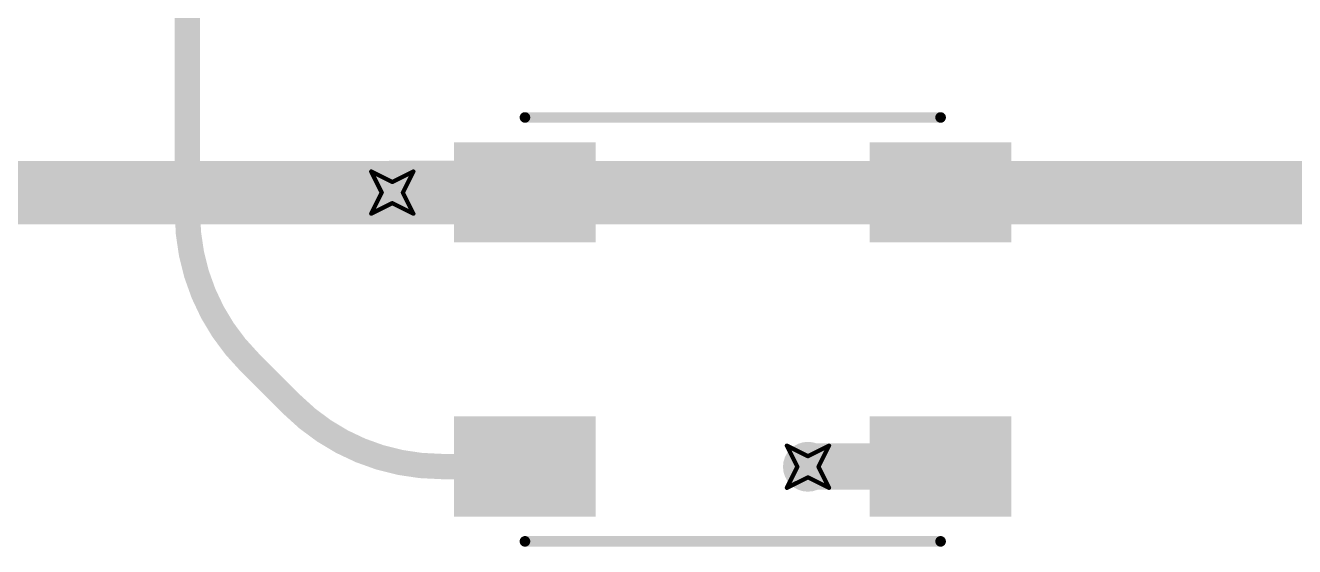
# Model space of a CAD drawing. Header units: inches. Extents: x -11 to 1110, y -7 to 455.
# Drawn here: x 468.99 to 484.26, y 230.94 to 237.22 of the extents above; entities that cross this region are included whole.
import ezdxf

# ---------------------------------------------------------------- set-up
doc = ezdxf.new("R2010")
doc.units = ezdxf.units.IN
for name, color, linetype in [('Bottom Layer', 5, 'Continuous'), ('Drill Drawing', 1, 'Continuous'), ('Top Layer', 1, 'Continuous'), ('Top Overlay', 2, 'Continuous'), ('Top Paste', 8, 'Continuous'), ('Top Solder', 216, 'Continuous'), ('Via Holes', 16, 'Continuous')]:
    doc.layers.add(name, color=color, linetype=linetype)

# ---------------------------------------------------------------- blocks, each defined once
blk = doc.blocks.new('WS2812B_B_W_68')
at = {"layer": 'Top Layer'}
for points in [[(-3.25, 2.15), (-1.75, 2.15), (-1.75, 1.15), (-3.25, 1.15)], [(3.25, 1.15), (1.75, 1.15), (1.75, 2.15), (3.25, 2.15)], [(-3.25, -1.15), (-1.75, -1.15), (-1.75, -2.15), (-3.25, -2.15)], [(1.75, -1.15), (3.25, -1.15), (3.25, -2.15), (1.75, -2.15)]]:
    blk.add_hatch(color=1, dxfattribs=at).paths.add_polyline_path(points)
at = {"layer": 'Top Paste'}
for points in [[(-3.25, 2.15), (-1.75, 2.15), (-1.75, 1.15), (-3.25, 1.15)], [(3.25, 1.15), (1.75, 1.15), (1.75, 2.15), (3.25, 2.15)], [(-3.25, -1.15), (-1.75, -1.15), (-1.75, -2.15), (-3.25, -2.15)], [(1.75, -1.15), (3.25, -1.15), (3.25, -2.15), (1.75, -2.15)]]:
    blk.add_hatch(color=8, dxfattribs=at).paths.add_polyline_path(points)
at = {"layer": 'Top Solder'}
for points in [[(-3.352, 2.252), (-1.648, 2.252), (-1.648, 1.048), (-3.352, 1.048)], [(3.352, 1.048), (1.648, 1.048), (1.648, 2.252), (3.352, 2.252)], [(-3.352, -1.048), (-1.648, -1.048), (-1.648, -2.252), (-3.352, -2.252)], [(1.648, -1.048), (3.352, -1.048), (3.352, -2.252), (1.648, -2.252)]]:
    blk.add_hatch(color=216, dxfattribs=at).paths.add_polyline_path(points)
at = {"layer": 'Top Overlay'}
for points in [[(-2.5, 2.551, 0.127, 0.127, 0), (2.5, 2.551, 0.127, 0.127, 0)], [(-3.556, 1.803, 0.254, 0.254, 0), (-3.429, 1.676, 0.254, 0.254, 0)], [(-3.556, 1.549, 0.254, 0.254, 0), (-3.556, 1.803, 0.254, 0.254, 0)], [(-3.556, 1.549, 0.254, 0.254, 0), (-3.429, 1.676, 0.254, 0.254, 0)], [(-2.5, -2.551, 0.127, 0.127, 0), (2.5, -2.551, 0.127, 0.127, 0)]]:
    blk.add_lwpolyline(points, format="xyseb", dxfattribs=at)
for points in [[(-2.532, 2.551, 0.0635, 0.0635, 1), (-2.468, 2.551, 0.0635, 0.0635, 1)], [(2.468, 2.551, 0.0635, 0.0635, 1), (2.532, 2.551, 0.0635, 0.0635, 1)], [(-3.619, 1.803, 0.127, 0.127, 1), (-3.493, 1.803, 0.127, 0.127, 1)], [(-3.619, 1.803, 0.127, 0.127, 1), (-3.493, 1.803, 0.127, 0.127, 1)], [(-3.493, 1.676, 0.127, 0.127, 1), (-3.365, 1.676, 0.127, 0.127, 1)], [(-3.493, 1.676, 0.127, 0.127, 1), (-3.365, 1.676, 0.127, 0.127, 1)], [(-3.619, 1.549, 0.127, 0.127, 1), (-3.493, 1.549, 0.127, 0.127, 1)], [(-3.619, 1.549, 0.127, 0.127, 1), (-3.493, 1.549, 0.127, 0.127, 1)], [(-2.532, -2.551, 0.0635, 0.0635, 1), (-2.468, -2.551, 0.0635, 0.0635, 1)], [(2.468, -2.551, 0.0635, 0.0635, 1), (2.532, -2.551, 0.0635, 0.0635, 1)]]:
    blk.add_lwpolyline(points, format="xyseb", close=True, dxfattribs=at)

msp = doc.modelspace()

# ---------------------------------------------------------------- hatches: boundary and pattern name
at = {"layer": 'Bottom Layer'}
h = msp.add_hatch(color=5, dxfattribs=at)
edge = h.paths.add_edge_path()
edge.add_arc((473.405, 235.203), 0.3, 0, 360)
h = msp.add_hatch(color=5, dxfattribs=at)
edge = h.paths.add_edge_path()
edge.add_arc((478.405, 231.903), 0.3, 0, 360)
at = {"layer": 'Top Layer'}
h = msp.add_hatch(color=1, dxfattribs=at)
edge = h.paths.add_edge_path()
edge.add_arc((473.405, 235.203), 0.3, 0, 360)
h = msp.add_hatch(color=1, dxfattribs=at)
edge = h.paths.add_edge_path()
edge.add_arc((478.405, 231.903), 0.3, 0, 360)
at = {"layer": 'Via Holes'}
h = msp.add_hatch(color=7, dxfattribs=at)
edge = h.paths.add_edge_path()
edge.add_arc((473.405, 235.203), 0.15, 0, 360)
h = msp.add_hatch(color=7, dxfattribs=at)
edge = h.paths.add_edge_path()
edge.add_arc((478.405, 231.903), 0.15, 0, 360)

# ---------------------------------------------------------------- linework, layer by layer
at = {"layer": 'Bottom Layer'}
for points in [[(462.239, 235.203, 0.762, 0.762, 0), (473.405, 235.203, 0.762, 0.762, 0)], [(473.405, 235.203, 0.762, 0.762, 0), (486.299, 235.203, 0.762, 0.762, 0)]]:
    msp.add_lwpolyline(points, format="xyseb", dxfattribs=at)
msp.add_lwpolyline([(473.215, 235.203, 0.381, 0.381, 1), (473.596, 235.203, 0.381, 0.381, 1)], format="xyseb", close=True, dxfattribs=at)
msp.add_lwpolyline([(473.215, 235.203, 0.381, 0.381, 1), (473.596, 235.203, 0.381, 0.381, 1)], format="xyseb", close=True, dxfattribs=at)
at = {"layer": 'Drill Drawing'}
for points in [[(473.151, 235.457, 0.0508, 0.0508, 0), (473.405, 235.33, 0.0508, 0.0508, 0)], [(473.151, 235.457, 0.0508, 0.0508, 0), (473.278, 235.203, 0.0508, 0.0508, 0)], [(473.405, 235.33, 0.0508, 0.0508, 0), (473.659, 235.457, 0.0508, 0.0508, 0)], [(473.532, 235.203, 0.0508, 0.0508, 0), (473.659, 235.457, 0.0508, 0.0508, 0)], [(473.151, 234.949, 0.0508, 0.0508, 0), (473.278, 235.203, 0.0508, 0.0508, 0)], [(473.532, 235.203, 0.0508, 0.0508, 0), (473.659, 234.949, 0.0508, 0.0508, 0)], [(473.151, 234.949, 0.0508, 0.0508, 0), (473.405, 235.076, 0.0508, 0.0508, 0)], [(473.405, 235.076, 0.0508, 0.0508, 0), (473.659, 234.949, 0.0508, 0.0508, 0)], [(478.151, 232.157, 0.0508, 0.0508, 0), (478.405, 232.03, 0.0508, 0.0508, 0)], [(478.151, 232.157, 0.0508, 0.0508, 0), (478.278, 231.903, 0.0508, 0.0508, 0)], [(478.405, 232.03, 0.0508, 0.0508, 0), (478.659, 232.157, 0.0508, 0.0508, 0)], [(478.532, 231.903, 0.0508, 0.0508, 0), (478.659, 232.157, 0.0508, 0.0508, 0)], [(478.151, 231.649, 0.0508, 0.0508, 0), (478.278, 231.903, 0.0508, 0.0508, 0)], [(478.532, 231.903, 0.0508, 0.0508, 0), (478.659, 231.649, 0.0508, 0.0508, 0)], [(478.151, 231.649, 0.0508, 0.0508, 0), (478.405, 231.776, 0.0508, 0.0508, 0)], [(478.405, 231.776, 0.0508, 0.0508, 0), (478.659, 231.649, 0.0508, 0.0508, 0)]]:
    msp.add_lwpolyline(points, format="xyseb", dxfattribs=at)
for points in [[(473.139, 235.457, 0.0254, 0.0254, 1), (473.164, 235.457, 0.0254, 0.0254, 1)], [(473.139, 235.457, 0.0254, 0.0254, 1), (473.164, 235.457, 0.0254, 0.0254, 1)], [(473.647, 235.457, 0.0254, 0.0254, 1), (473.672, 235.457, 0.0254, 0.0254, 1)], [(473.647, 235.457, 0.0254, 0.0254, 1), (473.672, 235.457, 0.0254, 0.0254, 1)], [(473.393, 235.33, 0.0254, 0.0254, 1), (473.418, 235.33, 0.0254, 0.0254, 1)], [(473.393, 235.33, 0.0254, 0.0254, 1), (473.418, 235.33, 0.0254, 0.0254, 1)], [(473.266, 235.203, 0.0254, 0.0254, 1), (473.291, 235.203, 0.0254, 0.0254, 1)], [(473.266, 235.203, 0.0254, 0.0254, 1), (473.291, 235.203, 0.0254, 0.0254, 1)], [(473.52, 235.203, 0.0254, 0.0254, 1), (473.545, 235.203, 0.0254, 0.0254, 1)], [(473.52, 235.203, 0.0254, 0.0254, 1), (473.545, 235.203, 0.0254, 0.0254, 1)], [(473.139, 234.949, 0.0254, 0.0254, 1), (473.164, 234.949, 0.0254, 0.0254, 1)], [(473.139, 234.949, 0.0254, 0.0254, 1), (473.164, 234.949, 0.0254, 0.0254, 1)], [(473.393, 235.076, 0.0254, 0.0254, 1), (473.418, 235.076, 0.0254, 0.0254, 1)], [(473.393, 235.076, 0.0254, 0.0254, 1), (473.418, 235.076, 0.0254, 0.0254, 1)], [(473.647, 234.949, 0.0254, 0.0254, 1), (473.672, 234.949, 0.0254, 0.0254, 1)], [(473.647, 234.949, 0.0254, 0.0254, 1), (473.672, 234.949, 0.0254, 0.0254, 1)], [(478.139, 232.157, 0.0254, 0.0254, 1), (478.164, 232.157, 0.0254, 0.0254, 1)], [(478.139, 232.157, 0.0254, 0.0254, 1), (478.164, 232.157, 0.0254, 0.0254, 1)], [(478.647, 232.157, 0.0254, 0.0254, 1), (478.672, 232.157, 0.0254, 0.0254, 1)], [(478.647, 232.157, 0.0254, 0.0254, 1), (478.672, 232.157, 0.0254, 0.0254, 1)], [(478.266, 231.903, 0.0254, 0.0254, 1), (478.291, 231.903, 0.0254, 0.0254, 1)], [(478.266, 231.903, 0.0254, 0.0254, 1), (478.291, 231.903, 0.0254, 0.0254, 1)], [(478.393, 232.03, 0.0254, 0.0254, 1), (478.418, 232.03, 0.0254, 0.0254, 1)], [(478.393, 232.03, 0.0254, 0.0254, 1), (478.418, 232.03, 0.0254, 0.0254, 1)], [(478.52, 231.903, 0.0254, 0.0254, 1), (478.545, 231.903, 0.0254, 0.0254, 1)], [(478.52, 231.903, 0.0254, 0.0254, 1), (478.545, 231.903, 0.0254, 0.0254, 1)], [(478.393, 231.776, 0.0254, 0.0254, 1), (478.418, 231.776, 0.0254, 0.0254, 1)], [(478.393, 231.776, 0.0254, 0.0254, 1), (478.418, 231.776, 0.0254, 0.0254, 1)], [(478.139, 231.649, 0.0254, 0.0254, 1), (478.164, 231.649, 0.0254, 0.0254, 1)], [(478.139, 231.649, 0.0254, 0.0254, 1), (478.164, 231.649, 0.0254, 0.0254, 1)], [(478.647, 231.649, 0.0254, 0.0254, 1), (478.672, 231.649, 0.0254, 0.0254, 1)], [(478.647, 231.649, 0.0254, 0.0254, 1), (478.672, 231.649, 0.0254, 0.0254, 1)]]:
    msp.add_lwpolyline(points, format="xyseb", close=True, dxfattribs=at)
at = {"layer": 'Top Layer'}
for points in [[(470.941, 234.961, 0.305, 0.305, 0), (470.941, 243.386, 0.305, 0.305, 0)], [(473.405, 235.206, 0.762, 0.762, 0), (475.001, 235.206, 0.762, 0.762, 0)], [(480.001, 235.206, 0.305, 0.305, 0), (484.025, 235.206, 0.305, 0.305, 0)], [(484.025, 235.206, 0.305, 0.305, -0.198912), (485.318, 234.671, 0.305, 0.305, 0)], [(471.685, 233.165, 0.305, 0.305, -0.198912), (470.941, 234.961, 0.305, 0.305, 0)], [(471.685, 233.165, 0.305, 0.305, 0), (472.2, 232.65, 0.305, 0.305, 0)], [(473.996, 231.906, 0.305, 0.305, -0.198912), (472.2, 232.65, 0.305, 0.305, 0)], [(478.405, 231.906, 0.559, 0.559, 0), (480.001, 231.906, 0.559, 0.559, 0)], [(473.996, 231.906, 0.305, 0.305, 0), (475.001, 231.906, 0.305, 0.305, 0)]]:
    msp.add_lwpolyline(points, format="xyseb", dxfattribs=at)
for points in [[(473.215, 235.206, 0.381, 0.381, 1), (473.596, 235.206, 0.381, 0.381, 1)], [(474.811, 235.206, 0.381, 0.381, 1), (475.192, 235.206, 0.381, 0.381, 1)], [(479.925, 235.206, 0.152, 0.152, 1), (480.077, 235.206, 0.152, 0.152, 1)], [(483.949, 235.206, 0.152, 0.152, 1), (484.101, 235.206, 0.152, 0.152, 1)], [(483.949, 235.206, 0.152, 0.152, 1), (484.101, 235.206, 0.152, 0.152, 1)], [(470.865, 234.961, 0.152, 0.152, 1), (471.018, 234.961, 0.152, 0.152, 1)], [(470.865, 234.961, 0.152, 0.152, 1), (471.018, 234.961, 0.152, 0.152, 1)], [(471.609, 233.165, 0.152, 0.152, 1), (471.762, 233.165, 0.152, 0.152, 1)], [(471.609, 233.165, 0.152, 0.152, 1), (471.762, 233.165, 0.152, 0.152, 1)], [(472.124, 232.65, 0.152, 0.152, 1), (472.276, 232.65, 0.152, 0.152, 1)], [(472.124, 232.65, 0.152, 0.152, 1), (472.276, 232.65, 0.152, 0.152, 1)], [(478.266, 231.906, 0.279, 0.279, 1), (478.545, 231.906, 0.279, 0.279, 1)], [(479.861, 231.906, 0.279, 0.279, 1), (480.141, 231.906, 0.279, 0.279, 1)], [(473.92, 231.906, 0.152, 0.152, 1), (474.072, 231.906, 0.152, 0.152, 1)], [(473.92, 231.906, 0.152, 0.152, 1), (474.072, 231.906, 0.152, 0.152, 1)], [(474.925, 231.906, 0.152, 0.152, 1), (475.077, 231.906, 0.152, 0.152, 1)]]:
    msp.add_lwpolyline(points, format="xyseb", close=True, dxfattribs=at)

# ---------------------------------------------------------------- block references
msp.add_blockref('WS2812B_B_W_68', (477.501, 233.556))

doc.saveas('drawing.dxf')
